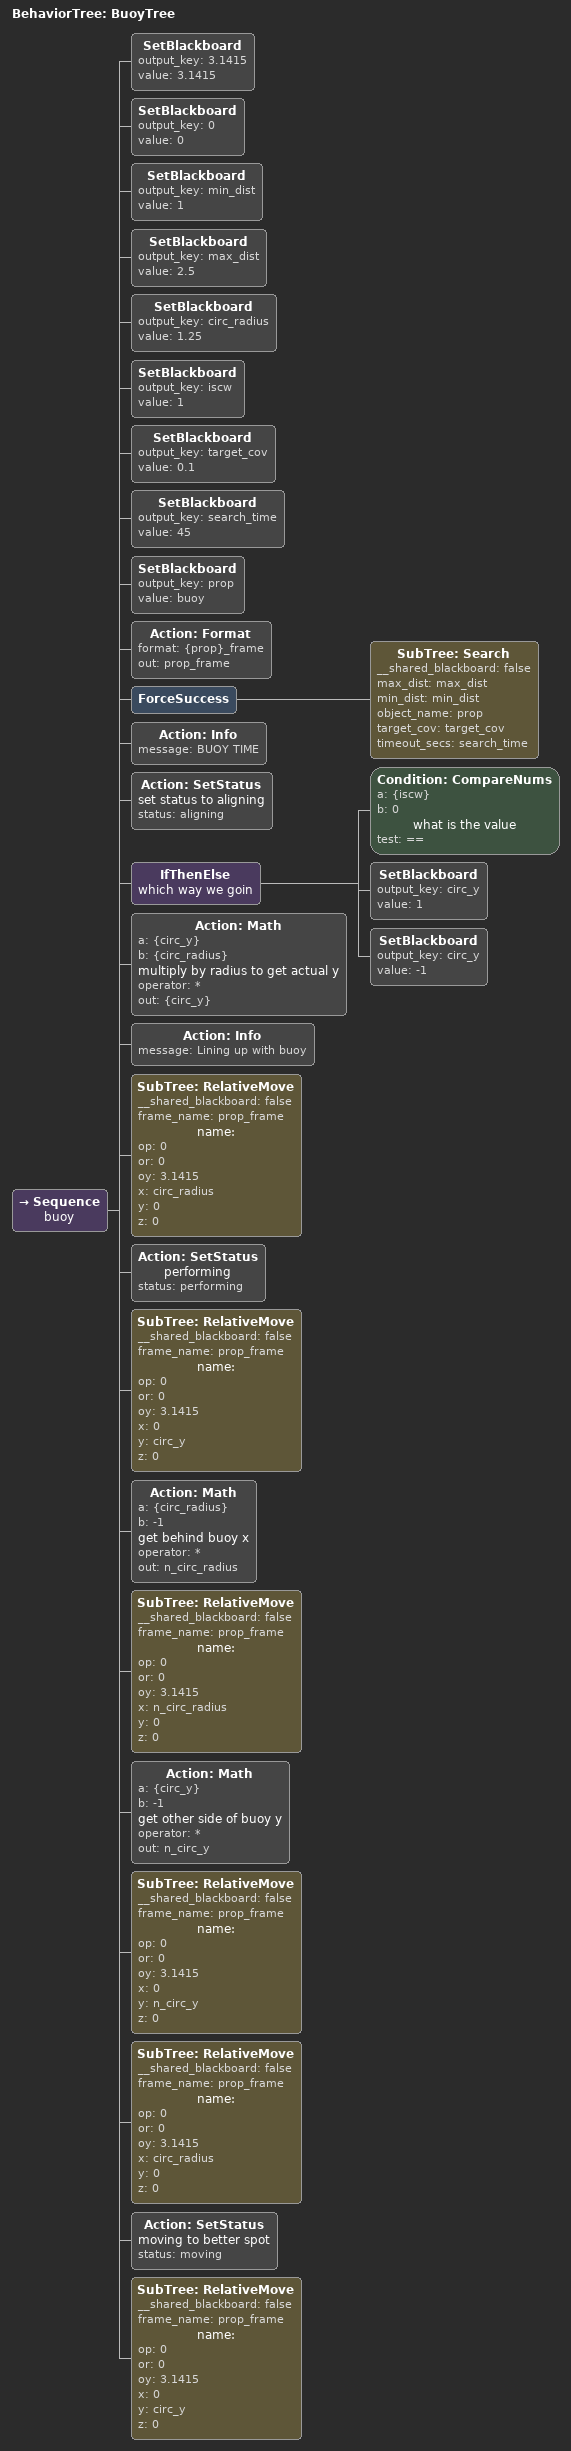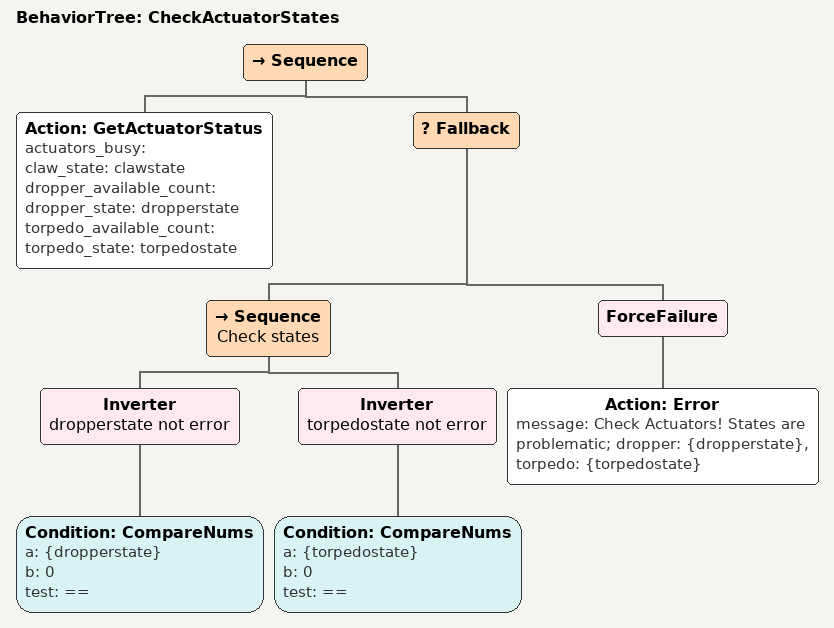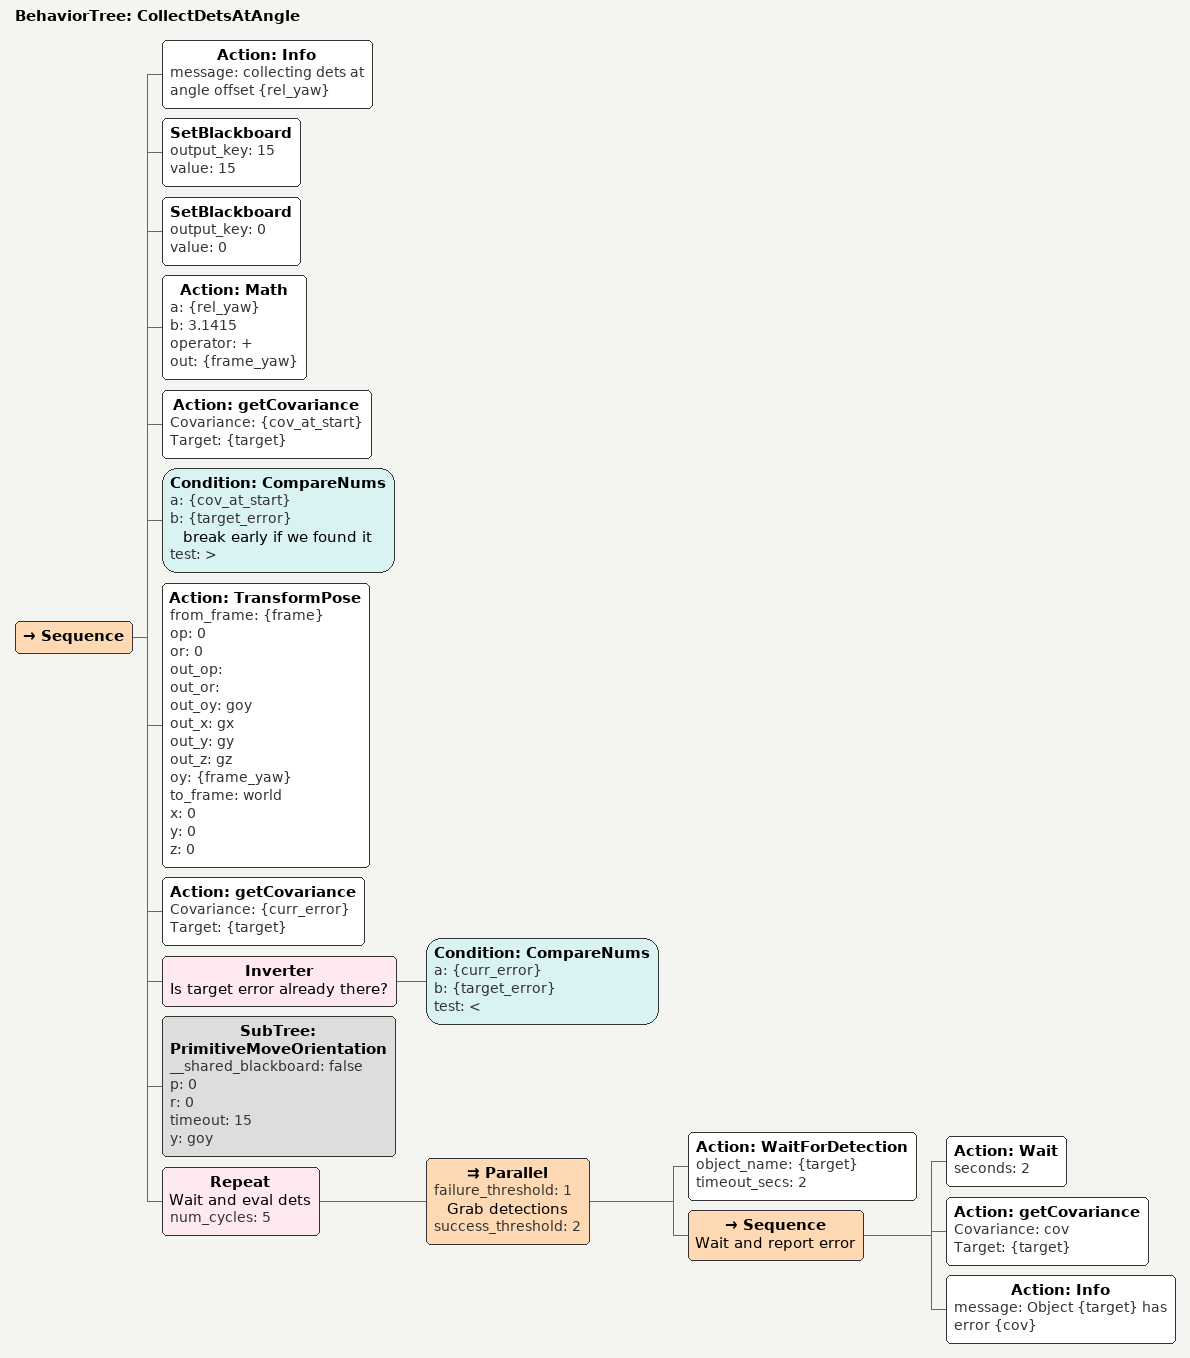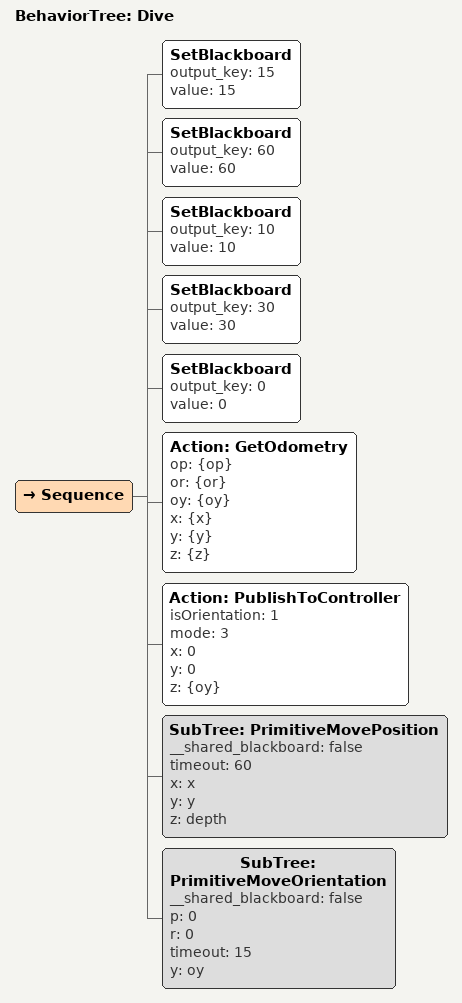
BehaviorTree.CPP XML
<BehaviorTree ID="BuoyTree">
    <Sequence name="buoy">
        <SetBlackboard output_key="3.1415" value="3.1415"/>
        <SetBlackboard output_key="0" value="0"/>
        <SetBlackboard output_key="min_dist" value="1"/>
        <SetBlackboard output_key="max_dist" value="2.5"/>
        <SetBlackboard output_key="circ_radius" value="1.25"/>
        <SetBlackboard output_key="iscw" value="1"/>
        <SetBlackboard output_key="target_cov" value="0.1"/>
        <SetBlackboard output_key="search_time" value="45"/>
        <SetBlackboard output_key="prop" value="buoy"/>
        <Action ID="Format" format="{prop}_frame" out="prop_frame"/>
        <ForceSuccess>
            <SubTree ID="Search" __shared_blackboard="false" max_dist="max_dist" min_dist="min_dist" object_name="prop" target_cov="target_cov" timeout_secs="search_time"/>
        </ForceSuccess>
        <Action ID="Info" message="BUOY TIME"/>
        <Action ID="SetStatus" name="set status to aligning" status="aligning"/>
        <IfThenElse name="which way we goin">
            <Condition ID="CompareNums" a="{iscw}" b="0" name="what is the value" test="=="/>
            <SetBlackboard output_key="circ_y" value="1"/>
            <SetBlackboard output_key="circ_y" value="-1"/>
        </IfThenElse>
        <Action ID="Math" a="{circ_y}" b="{circ_radius}" name="multiply by radius to get actual y" operator="*" out="{circ_y}"/>
        <Action ID="Info" message="Lining up with buoy"/>
        <SubTree ID="RelativeMove" __shared_blackboard="false" frame_name="prop_frame" name="" op="0" or="0" oy="3.1415" x="circ_radius" y="0" z="0"/>
        <Action ID="SetStatus" name="performing" status="performing"/>
        <SubTree ID="RelativeMove" __shared_blackboard="false" frame_name="prop_frame" name="" op="0" or="0" oy="3.1415" x="0" y="circ_y" z="0"/>
        <Action ID="Math" a="{circ_radius}" b="-1" name="get behind buoy x" operator="*" out="n_circ_radius"/>
        <SubTree ID="RelativeMove" __shared_blackboard="false" frame_name="prop_frame" name="" op="0" or="0" oy="3.1415" x="n_circ_radius" y="0" z="0"/>
        <Action ID="Math" a="{circ_y}" b="-1" name="get other side of buoy y" operator="*" out="n_circ_y"/>
        <SubTree ID="RelativeMove" __shared_blackboard="false" frame_name="prop_frame" name="" op="0" or="0" oy="3.1415" x="0" y="n_circ_y" z="0"/>
        <SubTree ID="RelativeMove" __shared_blackboard="false" frame_name="prop_frame" name="" op="0" or="0" oy="3.1415" x="circ_radius" y="0" z="0"/>
        <Action ID="SetStatus" name="moving to better spot" status="moving"/>
        <SubTree ID="RelativeMove" __shared_blackboard="false" frame_name="prop_frame" name="" op="0" or="0" oy="3.1415" x="0" y="circ_y" z="0"/>
    </Sequence>
</BehaviorTree>

<BehaviorTree ID="CheckActuatorStates">
    <Sequence>
        <Action ID="GetActuatorStatus" actuators_busy="" claw_state="clawstate" dropper_available_count="" dropper_state="dropperstate" torpedo_available_count="" torpedo_state="torpedostate"/>
        <Fallback>
            <Sequence name="Check states">
                <Inverter name="dropperstate not error">
                    <Condition ID="CompareNums" a="{dropperstate}" b="0" test="=="/>
                </Inverter>
                <Inverter name="torpedostate not error">
                    <Condition ID="CompareNums" a="{torpedostate}" b="0" test="=="/>
                </Inverter>
            </Sequence>
            <ForceFailure>
                <Action ID="Error" message="Check Actuators! States are problematic; dropper: {dropperstate}, torpedo: {torpedostate}"/>
            </ForceFailure>
        </Fallback>
    </Sequence>
</BehaviorTree>

<BehaviorTree ID="CollectDetsAtAngle">
    <Sequence>
        <Action ID="Info" message="collecting dets at angle offset {rel_yaw}"/>
        <SetBlackboard output_key="15" value="15"/>
        <SetBlackboard output_key="0" value="0"/>
        <Action ID="Math" a="{rel_yaw}" b="3.1415" operator="+" out="{frame_yaw}"/>
        <Action Covariance="{cov_at_start}" ID="getCovariance" Target="{target}"/>
        <Condition ID="CompareNums" a="{cov_at_start}" b="{target_error}" name="break early if we found it" test=">"/>
        <Action ID="TransformPose" from_frame="{frame}" op="0" or="0" out_op="" out_or="" out_oy="goy" out_x="gx" out_y="gy" out_z="gz" oy="{frame_yaw}" to_frame="world" x="0" y="0" z="0"/>
        <Action Covariance="{curr_error}" ID="getCovariance" Target="{target}"/>
        <Inverter name="Is target error already there?">
            <Condition ID="CompareNums" a="{curr_error}" b="{target_error}" test="&lt;"/>
        </Inverter>
        <SubTree ID="PrimitiveMoveOrientation" __shared_blackboard="false" p="0" r="0" timeout="15" y="goy"/>
        <Repeat name="Wait and eval dets" num_cycles="5">
            <Parallel failure_threshold="1" name="Grab detections" success_threshold="2">
                <Action ID="WaitForDetection" object_name="{target}" timeout_secs="2"/>
                <Sequence name="Wait and report error">
                    <Action ID="Wait" seconds="2"/>
                    <Action Covariance="cov" ID="getCovariance" Target="{target}"/>
                    <Action ID="Info" message="Object {target} has error  {cov}"/>
                </Sequence>
            </Parallel>
        </Repeat>
    </Sequence>
</BehaviorTree>

<BehaviorTree ID="Dive">
    <Sequence>
        <SetBlackboard output_key="15" value="15"/>
        <SetBlackboard output_key="60" value="60"/>
        <SetBlackboard output_key="10" value="10"/>
        <SetBlackboard output_key="30" value="30"/>
        <SetBlackboard output_key="0" value="0"/>
        <Action ID="GetOdometry" op="{op}" or="{or}" oy="{oy}" x="{x}" y="{y}" z="{z}"/>
        <Action ID="PublishToController" isOrientation="1" mode="3" x="0" y="0" z="{oy}"/>
        <SubTree ID="PrimitiveMovePosition" __shared_blackboard="false" timeout="60" x="x" y="y" z="depth"/>
        <SubTree ID="PrimitiveMoveOrientation" __shared_blackboard="false" p="0" r="0" timeout="15" y="oy"/>
    </Sequence>
</BehaviorTree>
